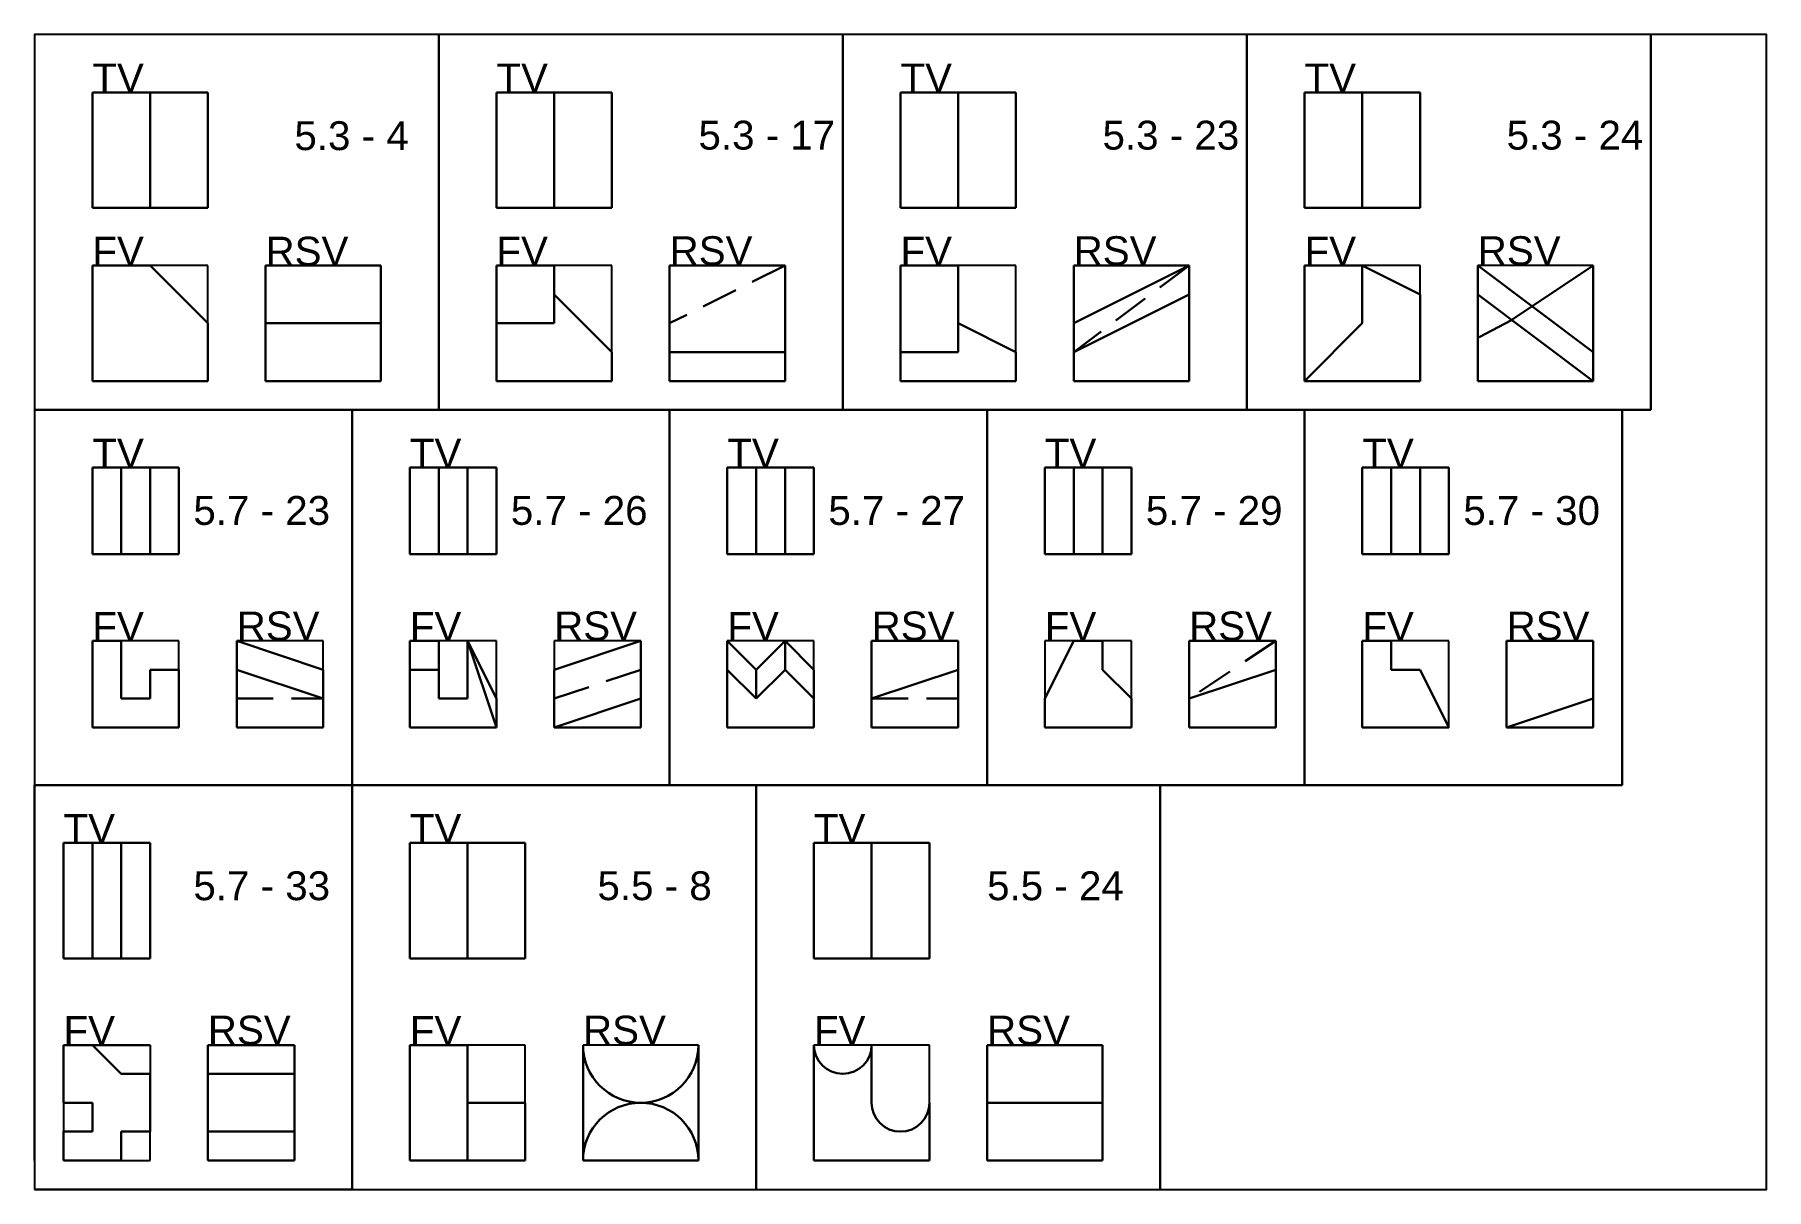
# Model space of a CAD drawing. Header units: millimetres. Extents: x 0 to 600, y 0 to 400.
import ezdxf

# ---------------------------------------------------------------- set-up
doc = ezdxf.new("R2010")
doc.units = ezdxf.units.MM
doc.linetypes.add('DASHED', pattern=[19.05, 12.7, -6.35])
doc.styles.get("Standard").update_dxf_attribs({"font": 'arial.ttf'})

msp = doc.modelspace()

# ---------------------------------------------------------------- linework, layer by layer
at = {"lineweight": 30}
for p, q in [((140, 400), (140, 270)), ((280, 400), (280, 270)), ((420, 400), (420, 270)), ((560, 400), (560, 270)), ((20, 380), (20, 340)), ((40, 380), (20, 380)), ((20, 380), (60, 380)), ((40, 340), (40, 380)), ((60, 380), (60, 340)), ((160, 380), (160, 340)), ((180, 380), (160, 380)), ((160, 380), (200, 380)), ((180, 340), (180, 380)), ((200, 380), (200, 340)), ((300, 380), (300, 340)), ((320, 380), (300, 380)), ((300, 380), (340, 380)), ((320, 340), (320, 380)), ((340, 380), (340, 340)), ((440, 380), (440, 340)), ((460, 380), (440, 380)), ((440, 380), (480, 380)), ((460, 340), (460, 380)), ((480, 380), (480, 340)), ((20, 340), (40, 340)), ((60, 340), (35, 340)), ((160, 340), (180, 340)), ((200, 340), (180, 340)), ((300, 340), (320, 340)), ((340, 340), (315, 340)), ((440, 340), (460, 340)), ((480, 340), (455, 340)), ((20, 320), (20, 280)), ((40, 320), (20, 320)), ((60, 300), (40, 320)), ((80, 280), (80, 320)), ((80, 320), (120, 320)), ((120, 320), (120, 300)), ((160, 280), (160, 320)), ((160, 320), (180, 320)), ((180, 320), (180, 310)), ((220, 290), (220, 320)), ((220, 320), (260, 320)), ((260, 320), (260, 285)), ((300, 280), (300, 320)), ((300, 320), (320, 320)), ((320, 320), (320, 300)), ((360, 290), (360, 320)), ((360, 320), (400, 320)), ((400, 320), (360, 300)), ((400, 320), (400, 310)), ((440, 280), (440, 320)), ((440, 320), (460, 320)), ((480, 310), (460, 320)), ((460, 320), (460, 300)), ((500, 280), (500, 320)), ((500, 320), (540, 290)), ((511.76, 301.18), (540, 320)), ((540, 320), (540, 280)), ((180, 310), (200, 290)), ((180, 300), (180, 310)), ((320, 290), (320, 310)), ((360, 290), (400, 310)), ((400, 280), (400, 310)), ((480, 280), (480, 310)), ((500, 280), (500, 310)), ((500, 310), (540, 280)), ((60, 280), (60, 300)), ((80, 280), (80, 300)), ((80, 300), (120, 300)), ((120, 300), (120, 280)), ((160, 300), (180, 300)), ((320, 300), (340, 290)), ((460, 300), (440, 280)), ((200, 290), (200, 280)), ((220, 290), (260, 290)), ((220, 280), (220, 290)), ((260, 290), (260, 280)), ((300, 290), (320, 290)), ((340, 290), (340, 280)), ((360, 290), (360, 280)), ((20, 280), (60, 280)), ((120, 280), (80, 280)), ((200, 280), (160, 280)), ((260, 280), (220, 280)), ((305, 280), (300, 280)), ((340, 280), (305, 280)), ((360, 280), (400, 280)), ((440, 280), (480, 280)), ((540, 280), (500, 280)), ((140, 270), (0, 270)), ((110, 270), (110, 140)), ((280, 270), (140, 270)), ((220, 270), (220, 140)), ((420, 270), (280, 270)), ((330, 270), (330, 140)), ((560, 270), (420, 270)), ((440, 270), (440, 140)), ((440, 270), (440, 140)), ((550, 270), (550, 140)), ((20, 220), (20, 250)), ((20, 250), (30, 250)), ((40, 250), (25, 250)), ((25, 250), (50, 250)), ((30, 250), (30, 220)), ((40, 220), (40, 250)), ((50, 250), (50, 220)), ((130, 250), (130, 220)), ((160, 250), (130, 250)), ((130, 250), (130, 220)), ((140, 220), (140, 250)), ((140, 250), (150, 250)), ((150, 250), (150, 220)), ((160, 220), (160, 250)), ((240, 250), (240, 220)), ((270, 250), (240, 250)), ((240, 250), (250, 250)), ((250, 250), (250, 220)), ((260, 250), (260, 220)), ((270, 220), (270, 250)), ((350, 250), (380, 250)), ((350, 220), (350, 250)), ((350, 250), (360, 250)), ((360, 250), (360, 220)), ((370, 220), (370, 250)), ((380, 250), (380, 220)), ((460, 250), (460, 220)), ((490, 250), (460, 250)), ((460, 250), (460, 220)), ((470, 220), (470, 250)), ((470, 250), (480, 250)), ((480, 250), (480, 220)), ((490, 220), (490, 250)), ((30, 220), (20, 220)), ((20, 220), (40, 220)), ((50, 220), (40, 220)), ((130, 220), (160, 220)), ((130, 220), (140, 220)), ((240, 220), (270, 220)), ((250, 220), (265, 220)), ((380, 220), (350, 220)), ((360, 220), (370, 220)), ((460, 220), (470, 220)), ((460, 220), (470, 220)), ((470, 220), (490, 220)), ((20, 190), (20, 160)), ((30, 190), (20, 190)), ((30, 170), (30, 190)), ((70, 180), (70, 190)), ((70, 190), (100, 180)), ((130, 190), (130, 160)), ((140, 190), (130, 190)), ((140, 170), (140, 190)), ((150, 190), (150, 180)), ((160, 160), (150, 190)), ((160, 170), (150, 190)), ((180, 180), (210, 190)), ((210, 190), (210, 165)), ((240, 190), (240, 180)), ((250, 180), (240, 190)), ((260, 190), (250, 180)), ((260, 190), (270, 180)), ((260, 190), (260, 180)), ((290, 185), (290, 190)), ((290, 190), (320, 190)), ((320, 190), (320, 180)), ((360, 190), (350, 170)), ((360, 190), (370, 190)), ((370, 190), (370, 180)), ((400, 160), (400, 190)), ((400, 190), (430, 190)), ((430, 190), (430, 180)), ((460, 190), (460, 160)), ((470, 190), (460, 190)), ((470, 180), (470, 190)), ((510, 160), (510, 190)), ((510, 190), (540, 190)), ((540, 190), (540, 170)), ((50, 180), (40, 180)), ((40, 180), (40, 170)), ((50, 160), (50, 180)), ((70, 160), (70, 180)), ((70, 180), (100, 170)), ((100, 180), (100, 170)), ((130, 180), (140, 180)), ((150, 180), (150, 170)), ((180, 170), (180, 180)), ((240, 185), (240, 185)), ((240, 160), (240, 180)), ((240, 180), (250, 170)), ((260, 180), (250, 170)), ((250, 180), (250, 170)), ((270, 170), (260, 180)), ((270, 180), (270, 170)), ((290, 170), (290, 185)), ((290, 170), (320, 180)), ((320, 180), (320, 160)), ((380, 170), (370, 180)), ((400, 170), (430, 180)), ((430, 180), (430, 160)), ((480, 180), (470, 180)), ((490, 160), (480, 180)), ((40, 170), (30, 170)), ((100, 170), (100, 160)), ((150, 170), (140, 170)), ((160, 160), (160, 170)), ((180, 160), (210, 170)), ((180, 160), (180, 170)), ((210, 170), (210, 160)), ((270, 160), (270, 170)), ((290, 160), (290, 170)), ((350, 170), (350, 160)), ((380, 160), (380, 170)), ((400, 160), (400, 170)), ((510, 160), (540, 170)), ((540, 170), (540, 160)), ((20, 160), (50, 160)), ((100, 160), (70, 160)), ((130, 160), (160, 160)), ((210, 160), (180, 160)), ((240, 160), (270, 160)), ((320, 160), (290, 160)), ((350, 160), (380, 160)), ((430, 160), (400, 160)), ((460, 160), (490, 160)), ((540, 160), (510, 160)), ((120, 140), (0, 140)), ((0, 140), (0, 10)), ((220, 140), (110, 140)), ((110, 140), (110, 10)), ((330, 140), (220, 140)), ((250, 140), (250, 0)), ((440, 140), (330, 140)), ((440, 140), (330, 140)), ((390, 0), (390, 140)), ((550, 140), (440, 140)), ((10, 120), (10, 80)), ((40, 120), (10, 120)), ((10, 120), (10, 80)), ((20, 80), (20, 120)), ((20, 120), (30, 120)), ((30, 120), (30, 80)), ((40, 80), (40, 120)), ((130, 120), (130, 80)), ((150, 120), (130, 120)), ((130, 120), (170, 120)), ((150, 80), (150, 120)), ((170, 120), (170, 80)), ((270, 120), (270, 80)), ((290, 120), (270, 120)), ((270, 120), (310, 120)), ((290, 80), (290, 120)), ((310, 120), (310, 80)), ((10, 80), (20, 80)), ((10, 80), (40, 80)), ((30, 80), (40, 80)), ((130, 80), (150, 80)), ((170, 80), (150, 80)), ((270, 80), (290, 80)), ((310, 80), (290, 80)), ((20, 50), (10, 50)), ((10, 50), (10, 30)), ((30, 40), (20, 50)), ((60, 40), (60, 50)), ((60, 50), (90, 50)), ((90, 50), (90, 40)), ((130, 50), (130, 10)), ((150, 50), (130, 50)), ((150, 10), (150, 50)), ((190, 10), (190, 50)), ((190, 50), (190, 10)), ((230, 10), (230, 50)), ((270, 50), (270, 10)), ((290, 50), (290, 30)), ((330, 10), (330, 50)), ((330, 50), (370, 50)), ((370, 50), (370, 25)), ((40, 40), (30, 40)), ((40, 20), (40, 40)), ((60, 20), (60, 40)), ((60, 40), (90, 40)), ((90, 40), (90, 20)), ((10, 30), (20, 30)), ((20, 30), (20, 20)), ((150, 30), (170, 30)), ((170, 30), (170, 10)), ((310, 20), (310, 30)), ((330, 10), (330, 30)), ((330, 30), (370, 30)), ((370, 30), (370, 10)), ((20, 20), (10, 20)), ((10, 20), (10, 10)), ((30, 10), (30, 20)), ((30, 20), (40, 20)), ((60, 10), (60, 20)), ((60, 20), (90, 20)), ((90, 20), (90, 10)), ((310, 10), (310, 20)), ((10, 10), (30, 10)), ((90, 10), (60, 10)), ((110, 10), (110, 5)), ((130, 10), (150, 10)), ((170, 10), (145, 10)), ((190, 10), (230, 10)), ((270, 10), (310, 10)), ((370, 10), (330, 10)), ((110, 0), (0, 0)), ((110, 5), (110, 0))]:
    msp.add_line(p, q, dxfattribs=at)
at = {"color": 40, "true_color": 0xf8d731}
for p, q in [((20, 380), (20, 340)), ((60, 380), (20, 380)), ((60, 340), (60, 380)), ((160, 380), (160, 340)), ((200, 380), (160, 380)), ((200, 340), (200, 380)), ((20, 340), (60, 340)), ((160, 340), (200, 340)), ((20, 320), (20, 280)), ((60, 320), (20, 320)), ((60, 280), (60, 320)), ((80, 320), (80, 280)), ((120, 320), (80, 320)), ((120, 280), (120, 320)), ((160, 320), (160, 280)), ((200, 320), (160, 320)), ((200, 280), (200, 320)), ((220, 320), (220, 280)), ((260, 320), (220, 320)), ((260, 280), (260, 320)), ((20, 280), (60, 280)), ((80, 280), (120, 280)), ((160, 280), (200, 280)), ((220, 280), (260, 280)), ((20, 250), (20, 220)), ((50, 250), (20, 250)), ((50, 220), (50, 250)), ((20, 220), (50, 220)), ((20, 190), (20, 160)), ((50, 190), (20, 190)), ((50, 160), (50, 190)), ((70, 190), (70, 160)), ((100, 190), (70, 190)), ((100, 160), (100, 190)), ((20, 160), (50, 160)), ((70, 160), (100, 160)), ((130, 120), (130, 80)), ((170, 120), (130, 120)), ((170, 80), (170, 120)), ((270, 120), (270, 80)), ((310, 120), (270, 120)), ((310, 80), (310, 120)), ((130, 80), (170, 80)), ((270, 80), (310, 80)), ((130, 50), (130, 10)), ((170, 50), (130, 50)), ((170, 10), (170, 50)), ((190, 50), (190, 10)), ((230, 50), (190, 50)), ((230, 10), (230, 50)), ((270, 50), (270, 10)), ((310, 50), (270, 50)), ((310, 10), (310, 50)), ((330, 50), (330, 10)), ((370, 50), (330, 50)), ((370, 50), (370, 10)), ((130, 10), (170, 10)), ((190, 10), (230, 10)), ((270, 10), (310, 10)), ((370, 10), (330, 10))]:
    msp.add_line(p, q, dxfattribs=at)
at = {"color": 41, "true_color": 0xf4ee51}
for p, q in [((300, 380), (300, 340)), ((340, 380), (300, 380)), ((340, 340), (340, 380)), ((440, 380), (440, 340)), ((480, 380), (440, 380)), ((480, 340), (480, 380)), ((300, 340), (340, 340)), ((440, 340), (480, 340)), ((300, 320), (300, 280)), ((340, 320), (300, 320)), ((340, 280), (340, 320)), ((360, 320), (360, 280)), ((400, 320), (360, 320)), ((400, 280), (400, 320)), ((440, 320), (440, 280)), ((480, 320), (440, 320)), ((480, 280), (480, 320)), ((500, 320), (500, 280)), ((540, 320), (500, 320)), ((540, 280), (540, 320)), ((340, 280), (300, 280)), ((360, 280), (400, 280)), ((440, 280), (480, 280)), ((540, 280), (500, 280)), ((130, 250), (130, 220)), ((160, 250), (130, 250)), ((160, 220), (160, 250)), ((240, 250), (240, 220)), ((270, 250), (240, 250)), ((270, 220), (270, 250)), ((350, 250), (350, 220)), ((380, 250), (350, 250)), ((380, 220), (380, 250)), ((460, 250), (460, 220)), ((490, 250), (460, 250)), ((490, 220), (490, 250)), ((130, 220), (160, 220)), ((240, 220), (270, 220)), ((350, 220), (380, 220)), ((460, 220), (490, 220)), ((130, 190), (130, 160)), ((160, 190), (130, 190)), ((160, 160), (160, 190)), ((180, 190), (180, 160)), ((210, 190), (180, 190)), ((210, 160), (210, 190)), ((240, 190), (240, 160)), ((270, 190), (240, 190)), ((270, 160), (270, 190)), ((290, 190), (290, 160)), ((320, 190), (290, 190)), ((320, 160), (320, 190)), ((350, 190), (350, 160)), ((380, 190), (350, 190)), ((380, 160), (380, 190)), ((400, 190), (400, 160)), ((430, 190), (400, 190)), ((430, 160), (430, 190)), ((460, 190), (460, 160)), ((490, 190), (460, 190)), ((490, 160), (490, 190)), ((510, 190), (510, 160)), ((540, 190), (510, 190)), ((540, 160), (540, 190)), ((130, 160), (160, 160)), ((180, 160), (210, 160)), ((240, 160), (270, 160)), ((290, 160), (320, 160)), ((350, 160), (380, 160)), ((400, 160), (430, 160)), ((460, 160), (490, 160)), ((510, 160), (540, 160)), ((40, 120), (10, 120)), ((10, 110), (10, 80)), ((40, 80), (40, 110)), ((10, 80), (40, 80)), ((40, 50), (10, 50)), ((90, 50), (60, 50)), ((10, 40), (10, 10)), ((40, 10), (40, 40)), ((60, 40), (60, 10)), ((90, 10), (90, 40)), ((10, 10), (40, 10)), ((60, 10), (90, 10))]:
    msp.add_line(p, q, dxfattribs=at)
at = {"color": 240, "linetype": 'DASHED', "lineweight": 30, "true_color": 0xed1f24}
for p, q in [((260, 320), (220, 300)), ((511.74, 301.09), (499.91, 294.95)), ((500.18, 295.09), (500, 295)), ((430, 190), (400, 170)), ((180, 170), (210, 180)), ((70, 170), (100, 170)), ((290, 170), (320, 170))]:
    msp.add_line(p, q, dxfattribs=at)
at = {"color": 1, "linetype": 'DASHED', "lineweight": 30}
msp.add_line((400, 320), (360, 290), dxfattribs=at)
at = {"color": 41, "lineweight": -3, "true_color": 0xf4ee51}
for p, q in [((10, 110), (10, 120)), ((10, 120), (40, 120)), ((40, 120), (40, 110)), ((10, 40), (10, 50)), ((10, 50), (40, 50)), ((40, 50), (40, 40)), ((60, 35), (60, 50)), ((60, 50), (90, 50)), ((90, 50), (90, 35))]:
    msp.add_line(p, q, dxfattribs=at)
msp.add_lwpolyline([(0, 0), (600, 0), (600, 400), (0, 400)], close=True)
at = {"lineweight": 30}
for centre, radius, start, end in [((210, 50), 20, 180, 0), ((280, 50), 10, 180, 0), ((210, 10), 20, 0, 180), ((300, 30), 10, 180, 0)]:
    msp.add_arc(centre, radius, start, end, dxfattribs=at)

# ---------------------------------------------------------------- texts
for s, p in [('TV', (20, 380)), ('TV', (160, 380)), ('TV', (300, 380)), ('TV', (440, 380)), ('FV', (20, 320)), ('RSV', (80, 320)), ('FV', (160, 320)), ('RSV', (220, 320.17)), ('FV', (300, 320)), ('RSV', (360, 320.17)), ('FV', (440, 320)), ('RSV', (500, 320.17)), ('FV', (20, 190)), ('RSV', (70, 190.17)), ('FV', (130, 190)), ('RSV', (180, 190.17)), ('FV', (240, 190)), ('RSV', (290, 190.17)), ('FV', (350, 190)), ('RSV', (400, 190.17)), ('FV', (460, 190)), ('RSV', (510, 190.17)), ('TV', (10, 120)), ('TV', (130, 120)), ('TV', (270, 120)), ('FV', (10, 50)), ('RSV', (60, 50.17)), ('FV', (130, 50)), ('RSV', (190, 50.17)), ('FV', (270, 50)), ('RSV', (330, 50.17))]:
    msp.add_text(s, height=10, dxfattribs=at).set_placement(p)
at = {"color": 240, "linetype": 'DASHED', "lineweight": 30, "true_color": 0xed1f24}
for s, p in [('5.3 - 4', (90, 360)), ('5.3 - 17', (230, 360.18)), ('5.3 - 23', (370, 360.18)), ('5.3 - 24', (510, 360.18)), ('5.7 - 23', (55, 230.18)), ('5.7 - 26', (165, 230.18)), ('5.7 - 27', (275, 230.17)), ('5.7 - 29', (385, 230.18)), ('5.7 - 30', (495, 230.17)), ('5.7 - 33', (55, 100.17)), ('5.5 - 8', (195, 100.18)), ('5.5 - 24', (330, 100.17))]:
    msp.add_text(s, height=10, dxfattribs=at).set_placement(p)
for p in [(20, 250), (130, 250), (240, 250), (350, 250), (460, 250)]:
    msp.add_text('TV', height=10).set_placement(p)

doc.saveas('drawing.dxf')
